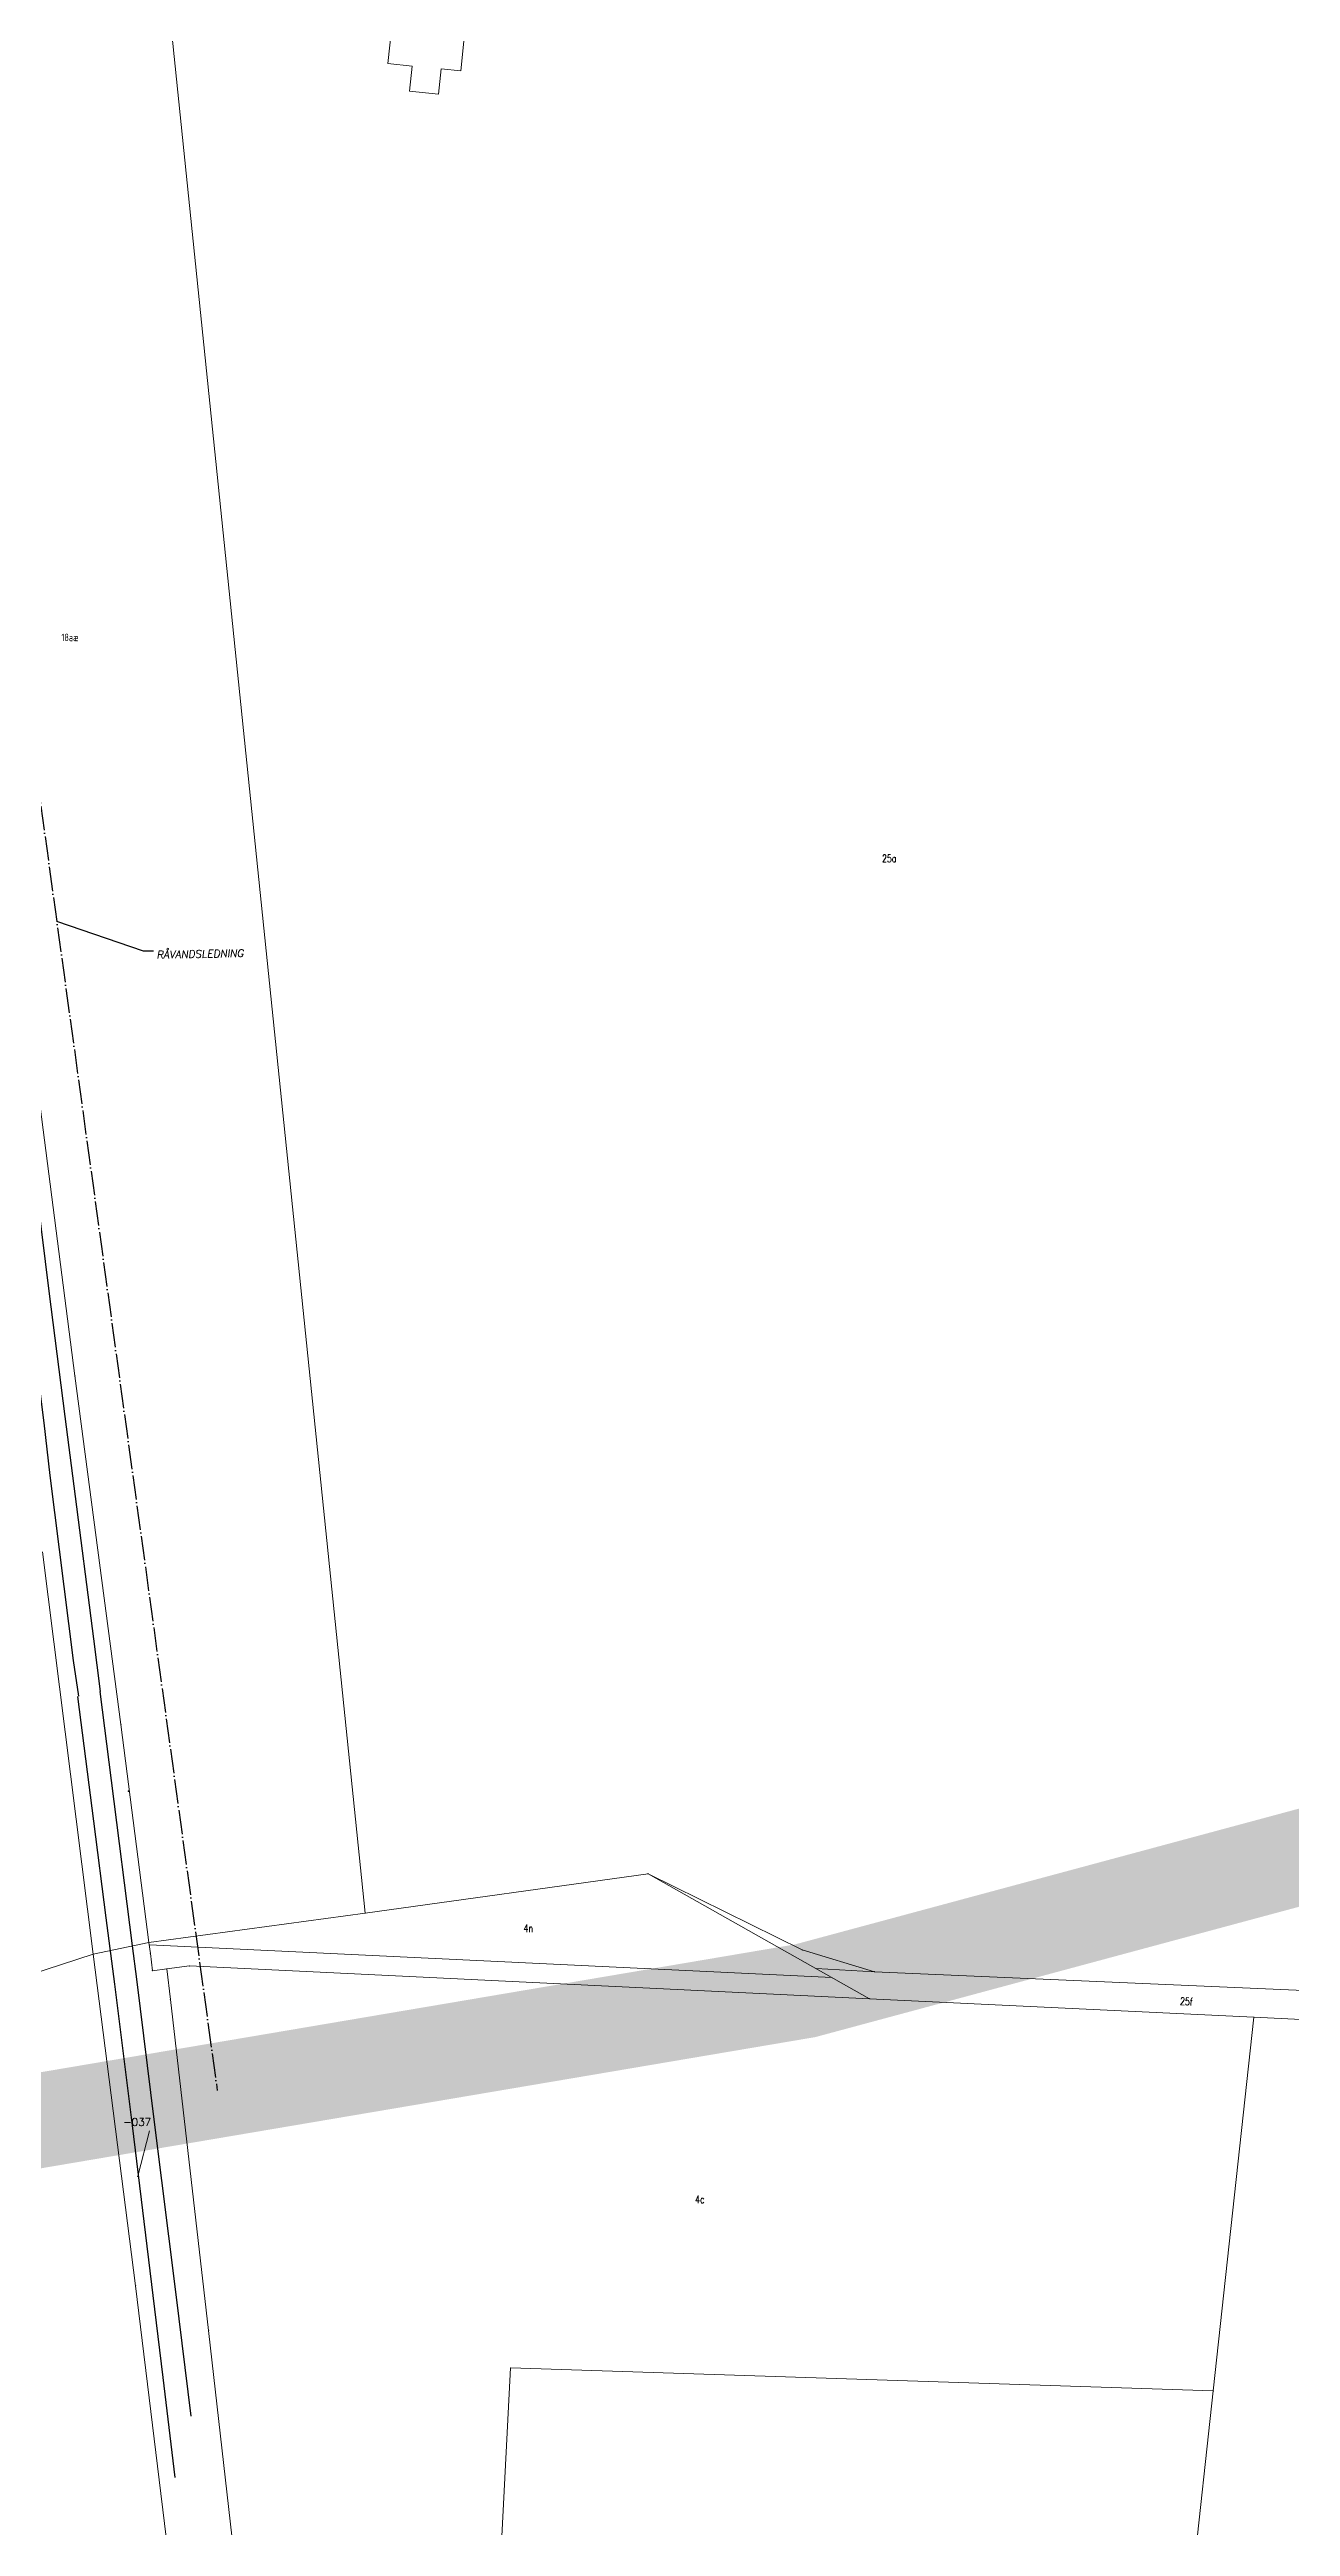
# Model space of a CAD drawing. Header units: millimetres. Extents: x 672113 to 680957, y 6130092 to 6137781.
# Drawn here: x 674782 to 675109, y 6132027 to 6132680 of the extents above; entities that cross this region are included whole.
import ezdxf

# ---------------------------------------------------------------- set-up
doc = ezdxf.new("R2010")
doc.units = ezdxf.units.MM
doc.header["$LTSCALE"] = 0.5
doc.linetypes.add('VVS3', pattern=[16, 12.8, -1.6, 0, -1.6])
for name, color, linetype, lineweight in [('ADMN_GR', 1, 'Continuous', 5), ('bygning', 1, 'Continuous', 5), ('OPTAGETVEJ', 1, 'Continuous', 5), ('skel', 142, 'Continuous', 5), ('SKELKREDS', 1, 'Continuous', 5), ('SKELPKT', 1, 'Continuous', 5)]:
    doc.layers.add(name, color=color, linetype=linetype, lineweight=lineweight)
for name, color, linetype, lineweight, plot in [('FIKS_PILE', 9, 'Continuous', 5, False), ('FIKS_TEKST', 6, 'Continuous', 5, False), ('FIKSPUNKT', 1, 'Continuous', 5, False)]:
    doc.layers.add(name, color=color, linetype=linetype, lineweight=lineweight, plot=plot)
for name, color, linetype in [('Forsyningsområde', 100, 'Continuous'), ('MATRNR', 12, 'Continuous'), ('SL-tekst2', 3, 'Continuous'), ('Spildevand', 2, 'Continuous'), ('TF_V_---_Stikledning', 150, 'VVS3'), ('TF_V_---_Tekst', 1, 'Continuous'), ('Vej', 7, 'Continuous')]:
    doc.layers.add(name, color=color, linetype=linetype)
doc.styles.add('ROMANS', font='ROMANS')
doc.styles.get("Standard").update_dxf_attribs({"font": 'romans.shx', "width": 0.75})

# ---------------------------------------------------------------- blocks, each defined once
blk = doc.blocks.new('270552_270552.DWG_FMEBLOCK57')
at = {"layer": 'FIKS_PILE', "color": 6}
blk.add_line((1.57, 5.98), (-1.57, -5.98), dxfattribs=at)

msp = doc.modelspace()

# ---------------------------------------------------------------- linework, layer by layer
at = {"layer": 'ADMN_GR', "color": 220}
for p, q in [((674940.01, 6132199.08), (674865.45, 6132188.72)), ((674940.01, 6132199.08), (674865.45, 6132188.72)), ((674940.01, 6132199.08), (674998.41, 6132166.14)), ((674940.01, 6132199.08), (674998.41, 6132166.14)), ((674865.45, 6132188.72), (674808.42, 6132180.97)), ((674865.45, 6132188.72), (674808.42, 6132180.97)), ((674671.24, 6132138.07), (674793.7, 6132177.85)), ((674671.24, 6132138.07), (674793.7, 6132177.85)), ((674793.7, 6132177.85), (674808.42, 6132180.97)), ((674793.7, 6132177.85), (674808.42, 6132180.97)), ((674998.41, 6132166.14), (675099.69, 6132161.26)), ((674998.41, 6132166.14), (675099.69, 6132161.26)), ((675165.26, 6132158.1), (675099.69, 6132161.26)), ((675165.26, 6132158.1), (675099.69, 6132161.26))]:
    msp.add_line(p, q, dxfattribs=at)
at = {"layer": 'bygning'}
msp.add_polyline3d([(674891.61, 6132684.26, 49.04), (674872.44, 6132686.27, 49), (674871.43, 6132676.62, 49.01), (674877.79, 6132675.96, 48.73), (674877.09, 6132669.29, 48.79), (674884.78, 6132668.49, 48.79), (674885.49, 6132675.23, 48.81), (674890.61, 6132674.69, 48.82)], close=True, dxfattribs=at)
at = {"layer": 'FIKSPUNKT', "color": 6}
msp.add_point((674805.44, 6132119.26), dxfattribs=at)
at = {"layer": 'Forsyningsområde', "const_width": 25}
msp.add_lwpolyline([(673980.48, 6132210.48), (674229, 6132096.81), (674510.8, 6132101.52), (674742.82, 6132127.77), (674981.4, 6132168.23), (675119.29, 6132205.41), (675260.47, 6132244.77), (675488.48, 6132253.2), (676428.07, 6132053.98), (677046.67, 6131893.76), (677073.13, 6131888.6), (677368.44, 6131812.78), (677638.49, 6131738.04)], dxfattribs=at)
at = {"layer": 'OPTAGETVEJ', "color": 8}
for p, q in [((674808.57, 6132180.34), (674988.51, 6132171.7)), ((674984.35, 6132174.1), (674999.66, 6132173.24))]:
    msp.add_line(p, q, dxfattribs=at)
at = {"layer": 'skel', "color": 40}
for p, q in [((674813.45, 6132694.47), (674865.45, 6132188.72)), ((674788.94, 6132330.41), (674759.35, 6132559.54)), ((674801.05, 6132238.5), (674788.94, 6132330.41)), ((674780.35, 6132284.04), (674793.7, 6132177.85)), ((674808.42, 6132180.97), (674801.05, 6132238.5)), ((674940.01, 6132199.08), (674980.66, 6132179.02)), ((674793.7, 6132177.85), (674804.91, 6132090.4)), ((674808.42, 6132180.97), (674808.84, 6132178.1)), ((674808.84, 6132178.1), (674809.37, 6132173.53)), ((674980.66, 6132179.02), (674999.66, 6132173.24)), ((674813.15, 6132174.01), (674809.37, 6132173.53)), ((674813.15, 6132174.01), (674819.11, 6132174.78)), ((674814.08, 6132165.91), (674813.15, 6132174.01)), ((674819.11, 6132174.78), (674998.41, 6132166.14)), ((674999.66, 6132173.24), (675174.79, 6132165.64)), ((674824.14, 6132078.59), (674814.08, 6132165.91)), ((675099.69, 6132161.26), (675088.97, 6132062.68)), ((674804.91, 6132090.4), (674816.2, 6131997.99)), ((674830.81, 6132019.79), (674824.14, 6132078.59)), ((674903.74, 6132068.76), (674901.36, 6132022.56)), ((675088.97, 6132062.68), (674903.74, 6132068.76)), ((675088.97, 6132062.68), (675063.06, 6131824.47))]:
    msp.add_line(p, q, dxfattribs=at)
at = {"layer": 'SKELKREDS', "color": 250, "true_color": 0x333333}
for p in [(674788.94, 6132330.41), (674801.05, 6132238.5), (674793.7, 6132177.85), (674793.7, 6132177.85), (674808.42, 6132180.97), (674808.42, 6132180.97), (674808.84, 6132178.1), (674809.37, 6132173.53), (674813.15, 6132174.01), (674814.08, 6132165.91), (674804.91, 6132090.4), (674824.14, 6132078.59)]:
    msp.add_point(p, dxfattribs=at)
at = {"layer": 'SKELPKT', "color": 253, "true_color": 0x999999}
for p in [(674940.01, 6132199.08), (674940.01, 6132199.08), (674865.45, 6132188.72), (674865.45, 6132188.72), (674980.66, 6132179.02), (674819.11, 6132174.78), (674999.66, 6132173.24), (674998.41, 6132166.14), (674998.41, 6132166.14), (675099.69, 6132161.26), (675099.69, 6132161.26), (674903.74, 6132068.76), (675088.97, 6132062.68)]:
    msp.add_point(p, dxfattribs=at)
at = {"layer": 'SL-tekst2', "color": 1}
msp.add_lwpolyline([(674809.67, 6132442.49), (674807.03, 6132442.44), (674784.14, 6132450.3)], dxfattribs=at)
at = {"layer": 'Spildevand'}
msp.add_point((674803.03, 6132220.85), dxfattribs=at)
at = {"layer": 'TF_V_---_Stikledning'}
msp.add_lwpolyline([(674766.75, 6132577.02), (674826.44, 6132141.95)], dxfattribs=at)
at = {"layer": 'Vej', "linetype": 'Continuous'}
for points in [[(674757.9, 6132541.19), (674765.13, 6132483.8), (674771.04, 6132438.15), (674777.02, 6132393.31), (674782.05, 6132352.81), (674786.26, 6132319.75), (674788.64, 6132301.33), (674793.82, 6132261.05), (674795.58, 6132247.18)], [(674777.51, 6132343.99), (674780.71, 6132318.03), (674782.33, 6132304.16), (674788.49, 6132255.38), (674789.83, 6132245.94)], [(674815.34, 6132039.8), (674812.18, 6132066.24), (674809.54, 6132087.81), (674804.13, 6132132.67), (674799.45, 6132170.01), (674797.19, 6132187.49), (674793.89, 6132212.96), (674789.73, 6132245.83)], [(674819.55, 6132056.04), (674815.65, 6132088.09), (674809.94, 6132133.53), (674805.25, 6132171.27), (674804.12, 6132180.12), (674798.55, 6132223.66), (674795.58, 6132247.18)]]:
    msp.add_lwpolyline(points, dxfattribs=at)

# ---------------------------------------------------------------- block references
at = {"layer": 'FIKS_PILE', "color": 6}
msp.add_blockref('270552_270552.DWG_FMEBLOCK57', (674807.05, 6132125.29), dxfattribs=at)

# ---------------------------------------------------------------- texts
at = {"layer": 'FIKS_TEKST'}
msp.add_text('-037', height=2, dxfattribs=at).set_placement((674801.65, 6132132.61))
at = {"layer": 'MATRNR', "width": 0.75}
for s, p in [('18aæ', (674785.36, 6132524.23)), ('25a', (675001.68, 6132465.92)), ('4n', (674907.18, 6132183.72)), ('4c', (674952.41, 6132112.19))]:
    msp.add_text(s, height=2, dxfattribs=at).set_placement(p)
msp.add_text('25f', height=2, rotation=357, dxfattribs=at).set_placement((675080.19, 6132164.5))
at = {"layer": 'TF_V_---_Tekst', "color": 1, "style": 'ROMANS', "oblique": 10}
msp.add_text('RÅVANDSLEDNING', height=2, rotation=1.12503, dxfattribs=at).set_placement((674810.43, 6132440.5))

doc.saveas('drawing.dxf')
